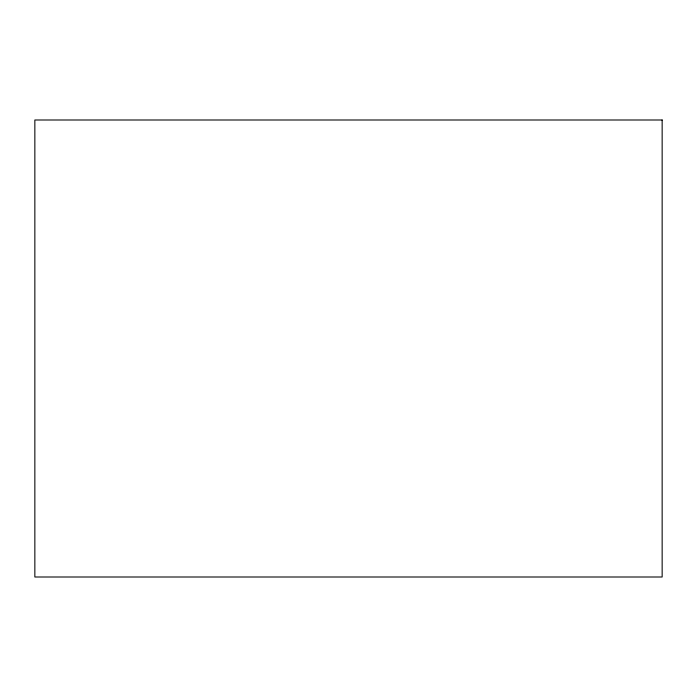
<?xml version="1.0" encoding="UTF-8"?>
<svg xmlns="http://www.w3.org/2000/svg" width="697" height="697" viewBox="0 0 697 697"><rect width="100%" height="100%" fill="white"/><g stroke="black" fill="none" stroke-linecap="round" stroke-linejoin="round"><path stroke-width="1.05" d="M662.15 119.997L34.85 119.997L34.85 577.003L662.15 577.003L662.15 119.997"/></g></svg>
